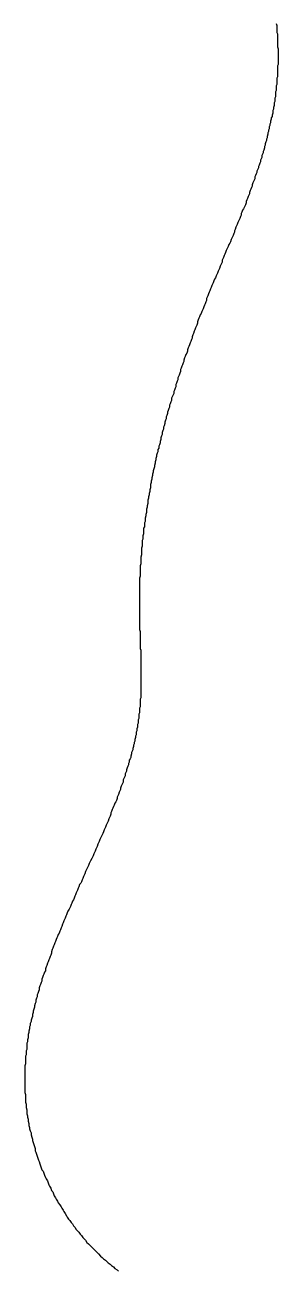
# Model space of a CAD drawing. Header units: millimetres. Extents: x 35 to 605, y 64 to 964.
# Drawn here: x 260.86 to 264.57, y 804.31 to 822.52 of the extents above; entities that cross this region are included whole.
import ezdxf

# ---------------------------------------------------------------- set-up
doc = ezdxf.new("R2010")
doc.units = ezdxf.units.MM
doc.layers.add('DRAW', color=7, linetype='Continuous')

msp = doc.modelspace()

# ---------------------------------------------------------------- linework, layer by layer
at = {"layer": 'DRAW'}
msp.add_polyline3d([(264.537, 822.538, 0), (264.547, 822.508, 0), (264.547, 822.488, 0), (264.547, 822.458, 0), (264.547, 822.438, 0), (264.547, 822.408, 0), (264.557, 822.388, 0), (264.557, 822.368, 0), (264.557, 822.338, 0), (264.557, 822.318, 0), (264.557, 822.288, 0), (264.557, 822.268, 0), (264.557, 822.238, 0), (264.557, 822.218, 0), (264.557, 822.198, 0), (264.567, 822.168, 0), (264.567, 822.148, 0), (264.567, 822.128, 0), (264.567, 822.098, 0), (264.567, 822.078, 0), (264.567, 822.058, 0), (264.567, 822.028, 0), (264.567, 822.008, 0), (264.567, 821.988, 0), (264.567, 821.968, 0), (264.567, 821.938, 0), (264.557, 821.918, 0), (264.557, 821.898, 0), (264.557, 821.868, 0), (264.557, 821.848, 0), (264.557, 821.828, 0), (264.557, 821.808, 0), (264.557, 821.778, 0), (264.557, 821.758, 0), (264.547, 821.738, 0), (264.547, 821.718, 0), (264.547, 821.688, 0), (264.547, 821.668, 0), (264.547, 821.648, 0), (264.537, 821.628, 0), (264.537, 821.598, 0), (264.537, 821.578, 0), (264.537, 821.558, 0), (264.527, 821.538, 0), (264.527, 821.518, 0), (264.527, 821.488, 0), (264.527, 821.468, 0), (264.517, 821.448, 0), (264.517, 821.428, 0), (264.517, 821.398, 0), (264.507, 821.378, 0), (264.507, 821.358, 0), (264.507, 821.338, 0), (264.497, 821.308, 0), (264.497, 821.288, 0), (264.487, 821.268, 0), (264.487, 821.248, 0), (264.487, 821.228, 0), (264.477, 821.198, 0), (264.477, 821.178, 0), (264.467, 821.158, 0), (264.467, 821.138, 0), (264.457, 821.108, 0), (264.457, 821.088, 0), (264.447, 821.068, 0), (264.447, 821.048, 0), (264.437, 821.028, 0), (264.437, 820.998, 0), (264.427, 820.978, 0), (264.427, 820.958, 0), (264.417, 820.938, 0), (264.417, 820.918, 0), (264.407, 820.888, 0), (264.407, 820.868, 0), (264.397, 820.848, 0), (264.397, 820.828, 0), (264.387, 820.808, 0), (264.377, 820.778, 0), (264.377, 820.758, 0), (264.367, 820.738, 0), (264.367, 820.718, 0), (264.357, 820.688, 0), (264.347, 820.668, 0), (264.347, 820.648, 0), (264.337, 820.628, 0), (264.327, 820.608, 0), (264.327, 820.578, 0), (264.317, 820.558, 0), (264.307, 820.538, 0), (264.307, 820.518, 0), (264.297, 820.498, 0), (264.287, 820.468, 0), (264.277, 820.448, 0), (264.277, 820.428, 0), (264.267, 820.408, 0), (264.257, 820.378, 0), (264.257, 820.358, 0), (264.247, 820.338, 0), (264.237, 820.318, 0), (264.227, 820.298, 0), (264.227, 820.268, 0), (264.217, 820.248, 0), (264.207, 820.228, 0), (264.197, 820.208, 0), (264.187, 820.178, 0), (264.187, 820.158, 0), (264.177, 820.138, 0), (264.167, 820.118, 0), (264.157, 820.098, 0), (264.147, 820.068, 0), (264.147, 820.048, 0), (264.137, 820.028, 0), (264.127, 820.008, 0), (264.117, 819.978, 0), (264.107, 819.958, 0), (264.097, 819.938, 0), (264.097, 819.918, 0), (264.087, 819.888, 0), (264.077, 819.868, 0), (264.067, 819.848, 0), (264.057, 819.828, 0), (264.047, 819.808, 0), (264.037, 819.778, 0), (264.027, 819.758, 0), (264.027, 819.738, 0), (264.017, 819.718, 0), (264.007, 819.688, 0), (263.997, 819.668, 0), (263.987, 819.648, 0), (263.977, 819.628, 0), (263.967, 819.598, 0), (263.957, 819.578, 0), (263.947, 819.558, 0), (263.937, 819.528, 0), (263.927, 819.508, 0), (263.927, 819.488, 0), (263.917, 819.468, 0), (263.907, 819.438, 0), (263.897, 819.418, 0), (263.887, 819.398, 0), (263.877, 819.378, 0), (263.867, 819.348, 0), (263.857, 819.328, 0), (263.847, 819.308, 0), (263.837, 819.278, 0), (263.827, 819.258, 0), (263.817, 819.238, 0), (263.807, 819.218, 0), (263.797, 819.188, 0), (263.787, 819.168, 0), (263.777, 819.148, 0), (263.767, 819.118, 0), (263.757, 819.098, 0), (263.747, 819.078, 0), (263.747, 819.048, 0), (263.737, 819.028, 0), (263.727, 819.008, 0), (263.717, 818.988, 0), (263.707, 818.958, 0), (263.697, 818.938, 0), (263.687, 818.918, 0), (263.677, 818.888, 0), (263.667, 818.868, 0), (263.657, 818.848, 0), (263.647, 818.818, 0), (263.637, 818.798, 0), (263.627, 818.778, 0), (263.617, 818.748, 0), (263.607, 818.728, 0), (263.597, 818.708, 0), (263.587, 818.678, 0), (263.577, 818.658, 0), (263.567, 818.628, 0), (263.557, 818.608, 0), (263.547, 818.588, 0), (263.537, 818.558, 0), (263.527, 818.538, 0), (263.517, 818.518, 0), (263.517, 818.488, 0), (263.507, 818.468, 0), (263.497, 818.438, 0), (263.487, 818.418, 0), (263.477, 818.398, 0), (263.467, 818.368, 0), (263.457, 818.348, 0), (263.447, 818.328, 0), (263.437, 818.298, 0), (263.427, 818.278, 0), (263.417, 818.248, 0), (263.407, 818.228, 0), (263.397, 818.208, 0), (263.387, 818.178, 0), (263.387, 818.158, 0), (263.377, 818.128, 0), (263.367, 818.108, 0), (263.357, 818.088, 0), (263.347, 818.058, 0), (263.337, 818.038, 0), (263.327, 818.008, 0), (263.317, 817.988, 0), (263.307, 817.958, 0), (263.307, 817.938, 0), (263.297, 817.918, 0), (263.287, 817.888, 0), (263.277, 817.868, 0), (263.267, 817.838, 0), (263.257, 817.818, 0), (263.247, 817.798, 0), (263.237, 817.768, 0), (263.237, 817.748, 0), (263.227, 817.718, 0), (263.217, 817.698, 0), (263.207, 817.668, 0), (263.197, 817.648, 0), (263.187, 817.618, 0), (263.187, 817.598, 0), (263.177, 817.578, 0), (263.167, 817.548, 0), (263.157, 817.528, 0), (263.147, 817.498, 0), (263.137, 817.478, 0), (263.137, 817.448, 0), (263.127, 817.428, 0), (263.117, 817.398, 0), (263.107, 817.378, 0), (263.097, 817.358, 0), (263.097, 817.328, 0), (263.087, 817.308, 0), (263.077, 817.278, 0), (263.067, 817.258, 0), (263.067, 817.228, 0), (263.057, 817.208, 0), (263.047, 817.178, 0), (263.037, 817.158, 0), (263.037, 817.128, 0), (263.027, 817.108, 0), (263.017, 817.078, 0), (263.007, 817.058, 0), (263.007, 817.028, 0), (262.997, 817.008, 0), (262.987, 816.978, 0), (262.977, 816.958, 0), (262.977, 816.928, 0), (262.967, 816.908, 0), (262.957, 816.878, 0), (262.947, 816.858, 0), (262.947, 816.838, 0), (262.937, 816.808, 0), (262.927, 816.788, 0), (262.927, 816.758, 0), (262.917, 816.738, 0), (262.907, 816.708, 0), (262.907, 816.688, 0), (262.897, 816.658, 0), (262.887, 816.638, 0), (262.887, 816.608, 0), (262.877, 816.588, 0), (262.867, 816.558, 0), (262.867, 816.528, 0), (262.857, 816.508, 0), (262.847, 816.478, 0), (262.847, 816.458, 0), (262.837, 816.428, 0), (262.837, 816.408, 0), (262.827, 816.378, 0), (262.817, 816.358, 0), (262.817, 816.328, 0), (262.807, 816.308, 0), (262.807, 816.278, 0), (262.797, 816.258, 0), (262.787, 816.228, 0), (262.787, 816.208, 0), (262.777, 816.178, 0), (262.777, 816.158, 0), (262.767, 816.128, 0), (262.767, 816.108, 0), (262.757, 816.078, 0), (262.757, 816.058, 0), (262.747, 816.028, 0), (262.737, 815.998, 0), (262.737, 815.978, 0), (262.727, 815.948, 0), (262.727, 815.928, 0), (262.717, 815.898, 0), (262.717, 815.878, 0), (262.707, 815.848, 0), (262.707, 815.828, 0), (262.697, 815.798, 0), (262.697, 815.778, 0), (262.697, 815.748, 0), (262.687, 815.718, 0), (262.687, 815.698, 0), (262.677, 815.668, 0), (262.677, 815.648, 0), (262.667, 815.618, 0), (262.667, 815.598, 0), (262.657, 815.568, 0), (262.657, 815.538, 0), (262.657, 815.518, 0), (262.647, 815.488, 0), (262.647, 815.468, 0), (262.637, 815.438, 0), (262.637, 815.418, 0), (262.637, 815.388, 0), (262.627, 815.358, 0), (262.627, 815.338, 0), (262.617, 815.308, 0), (262.617, 815.288, 0), (262.617, 815.258, 0), (262.607, 815.238, 0), (262.607, 815.208, 0), (262.607, 815.178, 0), (262.597, 815.158, 0), (262.597, 815.128, 0), (262.597, 815.108, 0), (262.597, 815.078, 0), (262.587, 815.048, 0), (262.587, 815.028, 0), (262.587, 814.998, 0), (262.577, 814.978, 0), (262.577, 814.948, 0), (262.577, 814.918, 0), (262.577, 814.898, 0), (262.567, 814.868, 0), (262.567, 814.848, 0), (262.567, 814.818, 0), (262.567, 814.788, 0), (262.567, 814.768, 0), (262.557, 814.738, 0), (262.557, 814.718, 0), (262.557, 814.688, 0), (262.557, 814.658, 0), (262.557, 814.638, 0), (262.547, 814.608, 0), (262.547, 814.588, 0), (262.547, 814.558, 0), (262.547, 814.528, 0), (262.547, 814.508, 0), (262.547, 814.478, 0), (262.547, 814.458, 0), (262.537, 814.428, 0), (262.537, 814.398, 0), (262.537, 814.378, 0), (262.537, 814.348, 0), (262.537, 814.318, 0), (262.537, 814.298, 0), (262.537, 814.268, 0), (262.537, 814.248, 0), (262.537, 814.218, 0), (262.537, 814.188, 0), (262.537, 814.168, 0), (262.537, 814.138, 0), (262.537, 814.108, 0), (262.537, 814.088, 0), (262.537, 814.058, 0), (262.537, 814.038, 0), (262.537, 814.008, 0), (262.537, 813.978, 0), (262.537, 813.958, 0), (262.537, 813.928, 0), (262.537, 813.908, 0), (262.537, 813.878, 0), (262.537, 813.848, 0), (262.537, 813.828, 0), (262.537, 813.798, 0), (262.537, 813.778, 0), (262.537, 813.748, 0), (262.537, 813.728, 0), (262.537, 813.698, 0), (262.537, 813.678, 0), (262.547, 813.648, 0), (262.547, 813.618, 0), (262.547, 813.598, 0), (262.547, 813.568, 0), (262.547, 813.548, 0), (262.547, 813.518, 0), (262.547, 813.498, 0), (262.547, 813.478, 0), (262.547, 813.448, 0), (262.547, 813.428, 0), (262.547, 813.398, 0), (262.557, 813.378, 0), (262.557, 813.348, 0), (262.557, 813.328, 0), (262.557, 813.298, 0), (262.557, 813.278, 0), (262.557, 813.258, 0), (262.557, 813.228, 0), (262.557, 813.208, 0), (262.557, 813.178, 0), (262.557, 813.158, 0), (262.557, 813.138, 0), (262.557, 813.108, 0), (262.557, 813.088, 0), (262.557, 813.068, 0), (262.557, 813.038, 0), (262.557, 813.018, 0), (262.557, 812.998, 0), (262.557, 812.968, 0), (262.557, 812.948, 0), (262.557, 812.928, 0), (262.557, 812.898, 0), (262.557, 812.878, 0), (262.557, 812.858, 0), (262.557, 812.838, 0), (262.557, 812.808, 0), (262.557, 812.788, 0), (262.557, 812.768, 0), (262.557, 812.748, 0), (262.557, 812.718, 0), (262.557, 812.698, 0), (262.557, 812.678, 0), (262.547, 812.658, 0), (262.547, 812.638, 0), (262.547, 812.608, 0), (262.547, 812.588, 0), (262.547, 812.568, 0), (262.547, 812.548, 0), (262.537, 812.528, 0), (262.537, 812.508, 0), (262.537, 812.478, 0), (262.537, 812.458, 0), (262.527, 812.438, 0), (262.527, 812.418, 0), (262.527, 812.398, 0), (262.527, 812.378, 0), (262.517, 812.358, 0), (262.517, 812.328, 0), (262.517, 812.308, 0), (262.507, 812.288, 0), (262.507, 812.268, 0), (262.507, 812.248, 0), (262.497, 812.228, 0), (262.497, 812.198, 0), (262.487, 812.178, 0), (262.487, 812.158, 0), (262.487, 812.138, 0), (262.477, 812.118, 0), (262.477, 812.098, 0), (262.467, 812.068, 0), (262.467, 812.048, 0), (262.457, 812.028, 0), (262.457, 812.008, 0), (262.447, 811.988, 0), (262.447, 811.968, 0), (262.437, 811.938, 0), (262.437, 811.918, 0), (262.427, 811.898, 0), (262.417, 811.878, 0), (262.417, 811.858, 0), (262.407, 811.828, 0), (262.407, 811.808, 0), (262.397, 811.788, 0), (262.387, 811.768, 0), (262.387, 811.738, 0), (262.377, 811.718, 0), (262.377, 811.698, 0), (262.367, 811.678, 0), (262.357, 811.658, 0), (262.347, 811.628, 0), (262.347, 811.608, 0), (262.337, 811.588, 0), (262.327, 811.568, 0), (262.327, 811.538, 0), (262.317, 811.518, 0), (262.307, 811.498, 0), (262.297, 811.478, 0), (262.297, 811.448, 0), (262.287, 811.428, 0), (262.277, 811.408, 0), (262.267, 811.388, 0), (262.257, 811.358, 0), (262.257, 811.338, 0), (262.247, 811.318, 0), (262.237, 811.298, 0), (262.227, 811.268, 0), (262.217, 811.248, 0), (262.207, 811.228, 0), (262.207, 811.208, 0), (262.197, 811.178, 0), (262.187, 811.158, 0), (262.177, 811.138, 0), (262.167, 811.108, 0), (262.157, 811.088, 0), (262.147, 811.068, 0), (262.137, 811.048, 0), (262.127, 811.018, 0), (262.117, 810.998, 0), (262.117, 810.978, 0), (262.107, 810.948, 0), (262.097, 810.928, 0), (262.087, 810.908, 0), (262.077, 810.878, 0), (262.067, 810.858, 0), (262.057, 810.838, 0), (262.047, 810.818, 0), (262.037, 810.788, 0), (262.027, 810.768, 0), (262.017, 810.748, 0), (262.007, 810.718, 0), (261.997, 810.698, 0), (261.987, 810.678, 0), (261.977, 810.648, 0), (261.967, 810.628, 0), (261.957, 810.608, 0), (261.947, 810.578, 0), (261.937, 810.558, 0), (261.927, 810.538, 0), (261.917, 810.508, 0), (261.907, 810.488, 0), (261.897, 810.468, 0), (261.887, 810.438, 0), (261.877, 810.418, 0), (261.867, 810.398, 0), (261.857, 810.368, 0), (261.847, 810.348, 0), (261.837, 810.328, 0), (261.817, 810.298, 0), (261.807, 810.278, 0), (261.797, 810.258, 0), (261.787, 810.228, 0), (261.777, 810.208, 0), (261.767, 810.178, 0), (261.757, 810.158, 0), (261.747, 810.138, 0), (261.737, 810.108, 0), (261.727, 810.088, 0), (261.717, 810.068, 0), (261.707, 810.038, 0), (261.697, 810.018, 0), (261.687, 809.988, 0), (261.677, 809.968, 0), (261.657, 809.948, 0), (261.647, 809.918, 0), (261.637, 809.898, 0), (261.627, 809.868, 0), (261.617, 809.848, 0), (261.607, 809.828, 0), (261.597, 809.798, 0), (261.587, 809.778, 0), (261.577, 809.748, 0), (261.567, 809.728, 0), (261.557, 809.708, 0), (261.547, 809.678, 0), (261.537, 809.658, 0), (261.527, 809.628, 0), (261.517, 809.608, 0), (261.507, 809.588, 0), (261.487, 809.558, 0), (261.477, 809.538, 0), (261.467, 809.508, 0), (261.457, 809.488, 0), (261.447, 809.458, 0), (261.437, 809.438, 0), (261.427, 809.418, 0), (261.417, 809.388, 0), (261.407, 809.368, 0), (261.397, 809.338, 0), (261.387, 809.318, 0), (261.377, 809.288, 0), (261.367, 809.268, 0), (261.357, 809.238, 0), (261.347, 809.218, 0), (261.337, 809.188, 0), (261.327, 809.168, 0), (261.317, 809.148, 0), (261.307, 809.118, 0), (261.297, 809.098, 0), (261.287, 809.068, 0), (261.277, 809.048, 0), (261.267, 809.018, 0), (261.257, 808.998, 0), (261.247, 808.968, 0), (261.247, 808.948, 0), (261.237, 808.918, 0), (261.227, 808.898, 0), (261.217, 808.868, 0), (261.207, 808.848, 0), (261.197, 808.818, 0), (261.187, 808.798, 0), (261.177, 808.768, 0), (261.167, 808.748, 0), (261.157, 808.718, 0), (261.157, 808.688, 0), (261.147, 808.668, 0), (261.137, 808.638, 0), (261.127, 808.618, 0), (261.117, 808.588, 0), (261.107, 808.568, 0), (261.107, 808.538, 0), (261.097, 808.518, 0), (261.087, 808.488, 0), (261.077, 808.468, 0), (261.067, 808.438, 0), (261.067, 808.408, 0), (261.057, 808.388, 0), (261.047, 808.358, 0), (261.037, 808.338, 0), (261.037, 808.308, 0), (261.027, 808.288, 0), (261.017, 808.258, 0), (261.017, 808.228, 0), (261.007, 808.208, 0), (260.997, 808.178, 0), (260.997, 808.158, 0), (260.987, 808.128, 0), (260.977, 808.098, 0), (260.977, 808.078, 0), (260.967, 808.048, 0), (260.967, 808.018, 0), (260.957, 807.998, 0), (260.947, 807.968, 0), (260.947, 807.948, 0), (260.937, 807.918, 0), (260.937, 807.888, 0), (260.927, 807.868, 0), (260.927, 807.838, 0), (260.917, 807.808, 0), (260.917, 807.788, 0), (260.907, 807.758, 0), (260.907, 807.728, 0), (260.907, 807.708, 0), (260.897, 807.678, 0), (260.897, 807.648, 0), (260.887, 807.628, 0), (260.887, 807.598, 0), (260.887, 807.568, 0), (260.887, 807.538, 0), (260.877, 807.518, 0), (260.877, 807.488, 0), (260.877, 807.458, 0), (260.867, 807.438, 0), (260.867, 807.408, 0), (260.867, 807.378, 0), (260.867, 807.348, 0), (260.867, 807.328, 0), (260.857, 807.298, 0), (260.857, 807.268, 0), (260.857, 807.238, 0), (260.857, 807.218, 0), (260.857, 807.188, 0), (260.857, 807.158, 0), (260.857, 807.128, 0), (260.857, 807.108, 0), (260.857, 807.078, 0), (260.857, 807.048, 0), (260.857, 807.018, 0), (260.857, 806.998, 0), (260.857, 806.968, 0), (260.857, 806.938, 0), (260.857, 806.908, 0), (260.867, 806.878, 0), (260.867, 806.858, 0), (260.867, 806.828, 0), (260.867, 806.798, 0), (260.867, 806.768, 0), (260.877, 806.738, 0), (260.877, 806.718, 0), (260.877, 806.688, 0), (260.887, 806.658, 0), (260.887, 806.628, 0), (260.887, 806.598, 0), (260.897, 806.568, 0), (260.897, 806.548, 0), (260.907, 806.518, 0), (260.907, 806.488, 0), (260.917, 806.458, 0), (260.917, 806.428, 0), (260.927, 806.398, 0), (260.927, 806.378, 0), (260.937, 806.348, 0), (260.947, 806.318, 0), (260.947, 806.288, 0), (260.957, 806.258, 0), (260.967, 806.228, 0), (260.967, 806.208, 0), (260.977, 806.178, 0), (260.987, 806.148, 0), (260.997, 806.118, 0), (261.007, 806.088, 0), (261.007, 806.058, 0), (261.017, 806.038, 0), (261.027, 806.008, 0), (261.037, 805.978, 0), (261.047, 805.948, 0), (261.057, 805.918, 0), (261.067, 805.898, 0), (261.077, 805.868, 0), (261.087, 805.838, 0), (261.097, 805.808, 0), (261.107, 805.778, 0), (261.127, 805.758, 0), (261.137, 805.728, 0), (261.147, 805.698, 0), (261.157, 805.668, 0), (261.167, 805.648, 0), (261.187, 805.618, 0), (261.197, 805.588, 0), (261.207, 805.558, 0), (261.217, 805.538, 0), (261.237, 805.508, 0), (261.247, 805.478, 0), (261.267, 805.458, 0), (261.277, 805.428, 0), (261.287, 805.398, 0), (261.307, 805.368, 0), (261.317, 805.348, 0), (261.337, 805.318, 0), (261.347, 805.298, 0), (261.367, 805.268, 0), (261.387, 805.238, 0), (261.397, 805.218, 0), (261.417, 805.188, 0), (261.427, 805.168, 0), (261.447, 805.138, 0), (261.467, 805.108, 0), (261.477, 805.088, 0), (261.497, 805.058, 0), (261.517, 805.038, 0), (261.537, 805.008, 0), (261.557, 804.988, 0), (261.567, 804.958, 0), (261.587, 804.938, 0), (261.607, 804.908, 0), (261.627, 804.888, 0), (261.647, 804.868, 0), (261.667, 804.838, 0), (261.687, 804.818, 0), (261.707, 804.788, 0), (261.727, 804.768, 0), (261.747, 804.748, 0), (261.767, 804.718, 0), (261.787, 804.698, 0), (261.807, 804.678, 0), (261.827, 804.658, 0), (261.857, 804.628, 0), (261.877, 804.608, 0), (261.897, 804.588, 0), (261.917, 804.568, 0), (261.937, 804.548, 0), (261.967, 804.518, 0), (261.987, 804.498, 0), (262.007, 804.478, 0), (262.037, 804.458, 0), (262.057, 804.438, 0), (262.077, 804.418, 0), (262.107, 804.398, 0), (262.127, 804.378, 0), (262.157, 804.358, 0), (262.177, 804.338, 0), (262.207, 804.318, 0), (262.227, 804.298, 0)], dxfattribs=at)

doc.saveas('drawing.dxf')
